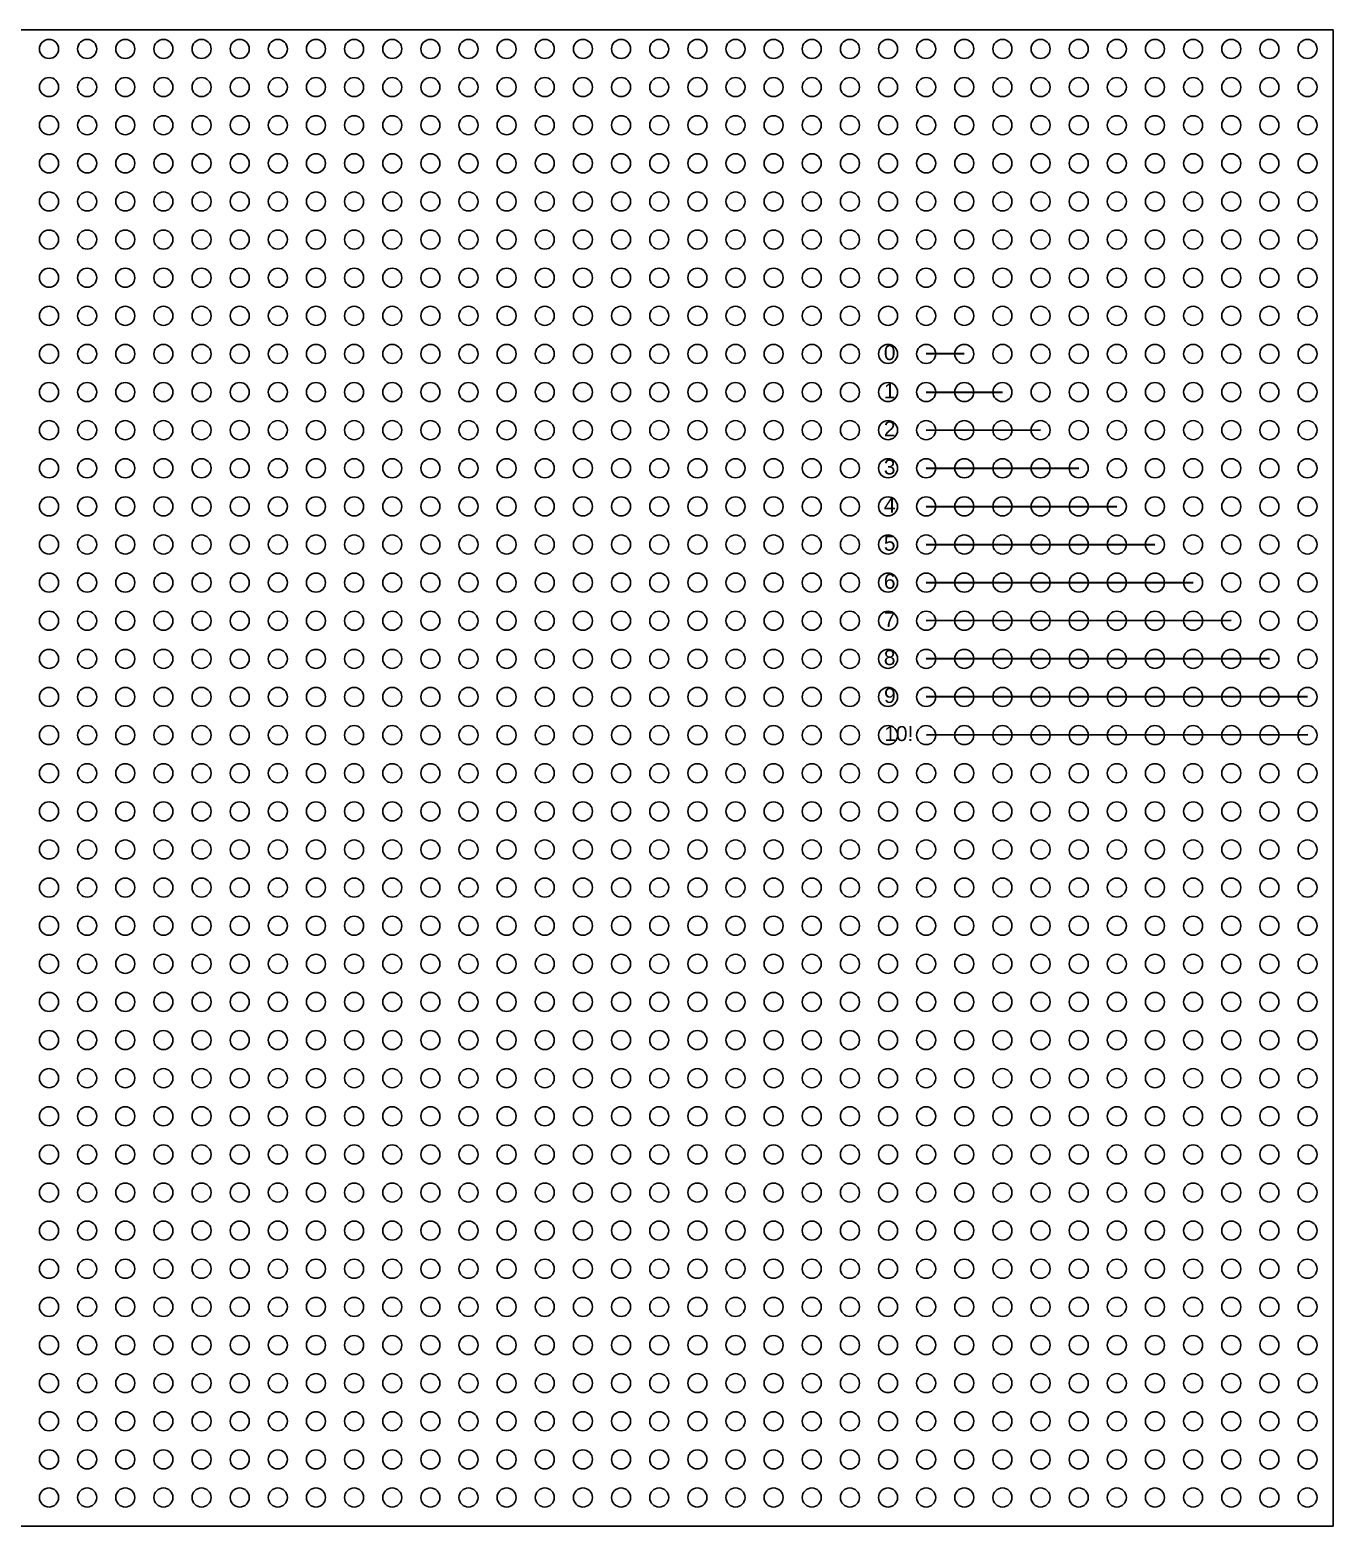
# Model space of a CAD drawing. Header units: millimetres. Extents: x 3609 to 3909, y -1651 to -1264.
# Drawn here: x 3822.2 to 3909, y -1388.9 to -1289.2 of the extents above; entities that cross this region are included whole.
import ezdxf

# ---------------------------------------------------------------- set-up
doc = ezdxf.new("R2010")
doc.units = ezdxf.units.MM
doc.header["$LTSCALE"] = 10
doc.header["$MEASUREMENT"] = 0
for name, color, linetype, lineweight in [('CLK', 2, 'Continuous', 35), ('Colour10', 10, 'Continuous', 35), ('Colour11', 255, 'Continuous', 35), ('Colour2', 30, 'Continuous', 35), ('Colour4', 200, 'Continuous', 35), ('Colour5', 180, 'Continuous', 35), ('Colour9', 252, 'Continuous', 35), ('SDA', 80, 'Continuous', 35)]:
    doc.layers.add(name, color=color, linetype=linetype, lineweight=lineweight)
doc.layers.add('Colour8', color=7, linetype='Continuous', lineweight=35, true_color=0x7b4028)
doc.layers.add('VERO (SCREEN)', color=7, linetype='Continuous', true_color=0xd4d4d4)
doc.layers.add('Vero Grid', color=7, linetype='Continuous', true_color=0x3d3d3d, transparency=0.5)
doc.layers.add('vero Pins', color=30, linetype='Continuous')
doc.layers.get('VERO (SCREEN)').off()
doc.styles.get("Standard").update_dxf_attribs({"font": 'arial.ttf'})

# ---------------------------------------------------------------- blocks, each defined once
blk = doc.blocks.new('VERO BOARD - full length')
at = {"layer": 'Vero Grid'}
blk.add_lwpolyline([(-1.905, -298.88), (-1.905, 1.18), (97.79, 1.18), (97.79, -298.88)], close=True, dxfattribs=at)
for centre in [(0, -213.36), (2.54, -213.36), (5.08, -213.36), (7.62, -213.36), (10.16, -213.36), (12.7, -213.36), (15.24, -213.36), (17.78, -213.36), (20.32, -213.36), (22.86, -213.36), (25.4, -213.36), (27.94, -213.36), (30.48, -213.36), (33.02, -213.36), (35.56, -213.36), (38.1, -213.36), (40.64, -213.36), (43.18, -213.36), (45.72, -213.36), (48.26, -213.36), (50.8, -213.36), (53.34, -213.36), (55.88, -213.36), (58.42, -213.36), (60.96, -213.36), (63.5, -213.36), (66.04, -213.36), (68.58, -213.36), (71.12, -213.36), (73.66, -213.36), (76.2, -213.36), (78.74, -213.36), (81.28, -213.36), (83.82, -213.36), (86.36, -213.36), (88.9, -213.36), (91.44, -213.36), (93.98, -213.36), (96.52, -213.36), (0, -215.9), (2.54, -215.9), (5.08, -215.9), (7.62, -215.9), (10.16, -215.9), (12.7, -215.9), (15.24, -215.9), (17.78, -215.9), (20.32, -215.9), (22.86, -215.9), (25.4, -215.9), (27.94, -215.9), (30.48, -215.9), (33.02, -215.9), (35.56, -215.9), (38.1, -215.9), (40.64, -215.9), (43.18, -215.9), (45.72, -215.9), (48.26, -215.9), (50.8, -215.9), (53.34, -215.9), (55.88, -215.9), (58.42, -215.9), (60.96, -215.9), (63.5, -215.9), (66.04, -215.9), (68.58, -215.9), (71.12, -215.9), (73.66, -215.9), (76.2, -215.9), (78.74, -215.9), (81.28, -215.9), (83.82, -215.9), (86.36, -215.9), (88.9, -215.9), (91.44, -215.9), (93.98, -215.9), (96.52, -215.9), (0, -218.44), (2.54, -218.44), (5.08, -218.44), (7.62, -218.44), (10.16, -218.44), (12.7, -218.44), (15.24, -218.44), (17.78, -218.44), (20.32, -218.44), (22.86, -218.44), (25.4, -218.44), (27.94, -218.44), (30.48, -218.44), (33.02, -218.44), (35.56, -218.44), (38.1, -218.44), (40.64, -218.44), (43.18, -218.44), (45.72, -218.44), (48.26, -218.44), (50.8, -218.44), (53.34, -218.44), (55.88, -218.44), (58.42, -218.44), (60.96, -218.44), (63.5, -218.44), (66.04, -218.44), (68.58, -218.44), (71.12, -218.44), (73.66, -218.44), (76.2, -218.44), (78.74, -218.44), (81.28, -218.44), (83.82, -218.44), (86.36, -218.44), (88.9, -218.44), (91.44, -218.44), (93.98, -218.44), (96.52, -218.44), (0, -220.98), (2.54, -220.98), (5.08, -220.98), (7.62, -220.98), (10.16, -220.98), (12.7, -220.98), (15.24, -220.98), (17.78, -220.98), (20.32, -220.98), (22.86, -220.98), (25.4, -220.98), (27.94, -220.98), (30.48, -220.98), (33.02, -220.98), (35.56, -220.98), (38.1, -220.98), (40.64, -220.98), (43.18, -220.98), (45.72, -220.98), (48.26, -220.98), (50.8, -220.98), (53.34, -220.98), (55.88, -220.98), (58.42, -220.98), (60.96, -220.98), (63.5, -220.98), (66.04, -220.98), (68.58, -220.98), (71.12, -220.98), (73.66, -220.98), (76.2, -220.98), (78.74, -220.98), (81.28, -220.98), (83.82, -220.98), (86.36, -220.98), (88.9, -220.98), (91.44, -220.98), (93.98, -220.98), (96.52, -220.98), (0, -223.52), (2.54, -223.52), (5.08, -223.52), (7.62, -223.52), (10.16, -223.52), (12.7, -223.52), (15.24, -223.52), (17.78, -223.52), (20.32, -223.52), (22.86, -223.52), (25.4, -223.52), (27.94, -223.52), (30.48, -223.52), (33.02, -223.52), (35.56, -223.52), (38.1, -223.52), (40.64, -223.52), (43.18, -223.52), (45.72, -223.52), (48.26, -223.52), (50.8, -223.52), (53.34, -223.52), (55.88, -223.52), (58.42, -223.52), (60.96, -223.52), (63.5, -223.52), (66.04, -223.52), (68.58, -223.52), (71.12, -223.52), (73.66, -223.52), (76.2, -223.52), (78.74, -223.52), (81.28, -223.52), (83.82, -223.52), (86.36, -223.52), (88.9, -223.52), (91.44, -223.52), (93.98, -223.52), (96.52, -223.52), (0, -226.06), (2.54, -226.06), (5.08, -226.06), (7.62, -226.06), (10.16, -226.06), (12.7, -226.06), (15.24, -226.06), (17.78, -226.06), (20.32, -226.06), (22.86, -226.06), (25.4, -226.06), (27.94, -226.06), (30.48, -226.06), (33.02, -226.06), (35.56, -226.06), (38.1, -226.06), (40.64, -226.06), (43.18, -226.06), (45.72, -226.06), (48.26, -226.06), (50.8, -226.06), (53.34, -226.06), (55.88, -226.06), (58.42, -226.06), (60.96, -226.06), (63.5, -226.06), (66.04, -226.06), (68.58, -226.06), (71.12, -226.06), (73.66, -226.06), (76.2, -226.06), (78.74, -226.06), (81.28, -226.06), (83.82, -226.06), (86.36, -226.06), (88.9, -226.06), (91.44, -226.06), (93.98, -226.06), (96.52, -226.06), (0, -228.6), (2.54, -228.6), (5.08, -228.6), (7.62, -228.6), (10.16, -228.6), (12.7, -228.6), (15.24, -228.6), (17.78, -228.6), (20.32, -228.6), (22.86, -228.6), (25.4, -228.6), (27.94, -228.6), (30.48, -228.6), (33.02, -228.6), (35.56, -228.6), (38.1, -228.6), (40.64, -228.6), (43.18, -228.6), (45.72, -228.6), (48.26, -228.6), (50.8, -228.6), (53.34, -228.6), (55.88, -228.6), (58.42, -228.6), (60.96, -228.6), (63.5, -228.6), (66.04, -228.6), (68.58, -228.6), (71.12, -228.6), (73.66, -228.6), (76.2, -228.6), (78.74, -228.6), (81.28, -228.6), (83.82, -228.6), (86.36, -228.6), (88.9, -228.6), (91.44, -228.6), (93.98, -228.6), (96.52, -228.6), (0, -231.14), (2.54, -231.14), (5.08, -231.14), (7.62, -231.14), (10.16, -231.14), (12.7, -231.14), (15.24, -231.14), (17.78, -231.14), (20.32, -231.14), (22.86, -231.14), (25.4, -231.14), (27.94, -231.14), (30.48, -231.14), (33.02, -231.14), (35.56, -231.14), (38.1, -231.14), (40.64, -231.14), (43.18, -231.14), (45.72, -231.14), (48.26, -231.14), (50.8, -231.14), (53.34, -231.14), (55.88, -231.14), (58.42, -231.14), (60.96, -231.14), (63.5, -231.14), (66.04, -231.14), (68.58, -231.14), (71.12, -231.14), (73.66, -231.14), (76.2, -231.14), (78.74, -231.14), (81.28, -231.14), (83.82, -231.14), (86.36, -231.14), (88.9, -231.14), (91.44, -231.14), (93.98, -231.14), (96.52, -231.14), (0, -233.68), (2.54, -233.68), (5.08, -233.68), (7.62, -233.68), (10.16, -233.68), (12.7, -233.68), (15.24, -233.68), (17.78, -233.68), (20.32, -233.68), (22.86, -233.68), (25.4, -233.68), (27.94, -233.68), (30.48, -233.68), (33.02, -233.68), (35.56, -233.68), (38.1, -233.68), (40.64, -233.68), (43.18, -233.68), (45.72, -233.68), (48.26, -233.68), (50.8, -233.68), (53.34, -233.68), (55.88, -233.68), (58.42, -233.68), (60.96, -233.68), (63.5, -233.68), (66.04, -233.68), (68.58, -233.68), (71.12, -233.68), (73.66, -233.68), (76.2, -233.68), (78.74, -233.68), (81.28, -233.68), (83.82, -233.68), (86.36, -233.68), (88.9, -233.68), (91.44, -233.68), (93.98, -233.68), (96.52, -233.68), (0, -236.22), (2.54, -236.22), (5.08, -236.22), (7.62, -236.22), (10.16, -236.22), (12.7, -236.22), (15.24, -236.22), (17.78, -236.22), (20.32, -236.22), (22.86, -236.22), (25.4, -236.22), (27.94, -236.22), (30.48, -236.22), (33.02, -236.22), (35.56, -236.22), (38.1, -236.22), (40.64, -236.22), (43.18, -236.22), (45.72, -236.22), (48.26, -236.22), (50.8, -236.22), (53.34, -236.22), (55.88, -236.22), (58.42, -236.22), (60.96, -236.22), (63.5, -236.22), (66.04, -236.22), (68.58, -236.22), (71.12, -236.22), (73.66, -236.22), (76.2, -236.22), (78.74, -236.22), (81.28, -236.22), (83.82, -236.22), (86.36, -236.22), (88.9, -236.22), (91.44, -236.22), (93.98, -236.22), (96.52, -236.22), (0, -238.76), (2.54, -238.76), (5.08, -238.76), (7.62, -238.76), (10.16, -238.76), (12.7, -238.76), (15.24, -238.76), (17.78, -238.76), (20.32, -238.76), (22.86, -238.76), (25.4, -238.76), (27.94, -238.76), (30.48, -238.76), (33.02, -238.76), (35.56, -238.76), (38.1, -238.76), (40.64, -238.76), (43.18, -238.76), (45.72, -238.76), (48.26, -238.76), (50.8, -238.76), (53.34, -238.76), (55.88, -238.76), (58.42, -238.76), (60.96, -238.76), (63.5, -238.76), (66.04, -238.76), (68.58, -238.76), (71.12, -238.76), (73.66, -238.76), (76.2, -238.76), (78.74, -238.76), (81.28, -238.76), (83.82, -238.76), (86.36, -238.76), (88.9, -238.76), (91.44, -238.76), (93.98, -238.76), (96.52, -238.76), (0, -241.3), (2.54, -241.3), (5.08, -241.3), (7.62, -241.3), (10.16, -241.3), (12.7, -241.3), (15.24, -241.3), (17.78, -241.3), (20.32, -241.3), (22.86, -241.3), (25.4, -241.3), (27.94, -241.3), (30.48, -241.3), (33.02, -241.3), (35.56, -241.3), (38.1, -241.3), (40.64, -241.3), (43.18, -241.3), (45.72, -241.3), (48.26, -241.3), (50.8, -241.3), (53.34, -241.3), (55.88, -241.3), (58.42, -241.3), (60.96, -241.3), (63.5, -241.3), (66.04, -241.3), (68.58, -241.3), (71.12, -241.3), (73.66, -241.3), (76.2, -241.3), (78.74, -241.3), (81.28, -241.3), (83.82, -241.3), (86.36, -241.3), (88.9, -241.3), (91.44, -241.3), (93.98, -241.3), (96.52, -241.3), (0, -243.84), (2.54, -243.84), (5.08, -243.84), (7.62, -243.84), (10.16, -243.84), (12.7, -243.84), (15.24, -243.84), (17.78, -243.84), (20.32, -243.84), (22.86, -243.84), (25.4, -243.84), (27.94, -243.84), (30.48, -243.84), (33.02, -243.84), (35.56, -243.84), (38.1, -243.84), (40.64, -243.84), (43.18, -243.84), (45.72, -243.84), (48.26, -243.84), (50.8, -243.84), (53.34, -243.84), (55.88, -243.84), (58.42, -243.84), (60.96, -243.84), (63.5, -243.84), (66.04, -243.84), (68.58, -243.84), (71.12, -243.84), (73.66, -243.84), (76.2, -243.84), (78.74, -243.84), (81.28, -243.84), (83.82, -243.84), (86.36, -243.84), (88.9, -243.84), (91.44, -243.84), (93.98, -243.84), (96.52, -243.84), (0, -246.38), (2.54, -246.38), (5.08, -246.38), (7.62, -246.38), (10.16, -246.38), (12.7, -246.38), (15.24, -246.38), (17.78, -246.38), (20.32, -246.38), (22.86, -246.38), (25.4, -246.38), (27.94, -246.38), (30.48, -246.38), (33.02, -246.38), (35.56, -246.38), (38.1, -246.38), (40.64, -246.38), (43.18, -246.38), (45.72, -246.38), (48.26, -246.38), (50.8, -246.38), (53.34, -246.38), (55.88, -246.38), (58.42, -246.38), (60.96, -246.38), (63.5, -246.38), (66.04, -246.38), (68.58, -246.38), (71.12, -246.38), (73.66, -246.38), (76.2, -246.38), (78.74, -246.38), (81.28, -246.38), (83.82, -246.38), (86.36, -246.38), (88.9, -246.38), (91.44, -246.38), (93.98, -246.38), (96.52, -246.38), (0, -248.92), (2.54, -248.92), (5.08, -248.92), (7.62, -248.92), (10.16, -248.92), (12.7, -248.92), (15.24, -248.92), (17.78, -248.92), (20.32, -248.92), (22.86, -248.92), (25.4, -248.92), (27.94, -248.92), (30.48, -248.92), (33.02, -248.92), (35.56, -248.92), (38.1, -248.92), (40.64, -248.92), (43.18, -248.92), (45.72, -248.92), (48.26, -248.92), (50.8, -248.92), (53.34, -248.92), (55.88, -248.92), (58.42, -248.92), (60.96, -248.92), (63.5, -248.92), (66.04, -248.92), (68.58, -248.92), (71.12, -248.92), (73.66, -248.92), (76.2, -248.92), (78.74, -248.92), (81.28, -248.92), (83.82, -248.92), (86.36, -248.92), (88.9, -248.92), (91.44, -248.92), (93.98, -248.92), (96.52, -248.92), (0, -251.46), (2.54, -251.46), (5.08, -251.46), (7.62, -251.46), (10.16, -251.46), (12.7, -251.46), (15.24, -251.46), (17.78, -251.46), (20.32, -251.46), (22.86, -251.46), (25.4, -251.46), (27.94, -251.46), (30.48, -251.46), (33.02, -251.46), (35.56, -251.46), (38.1, -251.46), (40.64, -251.46), (43.18, -251.46), (45.72, -251.46), (48.26, -251.46), (50.8, -251.46), (53.34, -251.46), (55.88, -251.46), (58.42, -251.46), (60.96, -251.46), (63.5, -251.46), (66.04, -251.46), (68.58, -251.46), (71.12, -251.46), (73.66, -251.46), (76.2, -251.46), (78.74, -251.46), (81.28, -251.46), (83.82, -251.46), (86.36, -251.46), (88.9, -251.46), (91.44, -251.46), (93.98, -251.46), (96.52, -251.46), (0, -254), (2.54, -254), (5.08, -254), (7.62, -254), (10.16, -254), (12.7, -254), (15.24, -254), (17.78, -254), (20.32, -254), (22.86, -254), (25.4, -254), (27.94, -254), (30.48, -254), (33.02, -254), (35.56, -254), (38.1, -254), (40.64, -254), (43.18, -254), (45.72, -254), (48.26, -254), (50.8, -254), (53.34, -254), (55.88, -254), (58.42, -254), (60.96, -254), (63.5, -254), (66.04, -254), (68.58, -254), (71.12, -254), (73.66, -254), (76.2, -254), (78.74, -254), (81.28, -254), (83.82, -254), (86.36, -254), (88.9, -254), (91.44, -254), (93.98, -254), (96.52, -254), (0, -256.54), (2.54, -256.54), (5.08, -256.54), (7.62, -256.54), (10.16, -256.54), (12.7, -256.54), (15.24, -256.54), (17.78, -256.54), (20.32, -256.54), (22.86, -256.54), (25.4, -256.54), (27.94, -256.54), (30.48, -256.54), (33.02, -256.54), (35.56, -256.54), (38.1, -256.54), (40.64, -256.54), (43.18, -256.54), (45.72, -256.54), (48.26, -256.54), (50.8, -256.54), (53.34, -256.54), (55.88, -256.54), (58.42, -256.54), (60.96, -256.54), (63.5, -256.54), (66.04, -256.54), (68.58, -256.54), (71.12, -256.54), (73.66, -256.54), (76.2, -256.54), (78.74, -256.54), (81.28, -256.54), (83.82, -256.54), (86.36, -256.54), (88.9, -256.54), (91.44, -256.54), (93.98, -256.54), (96.52, -256.54), (0, -259.08), (2.54, -259.08), (5.08, -259.08), (7.62, -259.08), (10.16, -259.08), (12.7, -259.08), (15.24, -259.08), (17.78, -259.08), (20.32, -259.08), (22.86, -259.08), (25.4, -259.08), (27.94, -259.08), (30.48, -259.08), (33.02, -259.08), (35.56, -259.08), (38.1, -259.08), (40.64, -259.08), (43.18, -259.08), (45.72, -259.08), (48.26, -259.08), (50.8, -259.08), (53.34, -259.08), (55.88, -259.08), (58.42, -259.08), (60.96, -259.08), (63.5, -259.08), (66.04, -259.08), (68.58, -259.08), (71.12, -259.08), (73.66, -259.08), (76.2, -259.08), (78.74, -259.08), (81.28, -259.08), (83.82, -259.08), (86.36, -259.08), (88.9, -259.08), (91.44, -259.08), (93.98, -259.08), (96.52, -259.08), (0, -261.62), (2.54, -261.62), (5.08, -261.62), (7.62, -261.62), (10.16, -261.62), (12.7, -261.62), (15.24, -261.62), (17.78, -261.62), (20.32, -261.62), (22.86, -261.62), (25.4, -261.62), (27.94, -261.62), (30.48, -261.62), (33.02, -261.62), (35.56, -261.62), (38.1, -261.62), (40.64, -261.62), (43.18, -261.62), (45.72, -261.62), (48.26, -261.62), (50.8, -261.62), (53.34, -261.62), (55.88, -261.62), (58.42, -261.62), (60.96, -261.62), (63.5, -261.62), (66.04, -261.62), (68.58, -261.62), (71.12, -261.62), (73.66, -261.62), (76.2, -261.62), (78.74, -261.62), (81.28, -261.62), (83.82, -261.62), (86.36, -261.62), (88.9, -261.62), (91.44, -261.62), (93.98, -261.62), (96.52, -261.62), (0, -264.16), (2.54, -264.16), (5.08, -264.16), (7.62, -264.16), (10.16, -264.16), (12.7, -264.16), (15.24, -264.16), (17.78, -264.16), (20.32, -264.16), (22.86, -264.16), (25.4, -264.16), (27.94, -264.16), (30.48, -264.16), (33.02, -264.16), (35.56, -264.16), (38.1, -264.16), (40.64, -264.16), (43.18, -264.16), (45.72, -264.16), (48.26, -264.16), (50.8, -264.16), (53.34, -264.16), (55.88, -264.16), (58.42, -264.16), (60.96, -264.16), (63.5, -264.16), (66.04, -264.16), (68.58, -264.16), (71.12, -264.16), (73.66, -264.16), (76.2, -264.16), (78.74, -264.16), (81.28, -264.16), (83.82, -264.16), (86.36, -264.16), (88.9, -264.16), (91.44, -264.16), (93.98, -264.16), (96.52, -264.16), (0, -266.7), (2.54, -266.7), (5.08, -266.7), (7.62, -266.7), (10.16, -266.7), (12.7, -266.7), (15.24, -266.7), (17.78, -266.7), (20.32, -266.7), (22.86, -266.7), (25.4, -266.7), (27.94, -266.7), (30.48, -266.7), (33.02, -266.7), (35.56, -266.7), (38.1, -266.7), (40.64, -266.7), (43.18, -266.7), (45.72, -266.7), (48.26, -266.7), (50.8, -266.7), (53.34, -266.7), (55.88, -266.7), (58.42, -266.7), (60.96, -266.7), (63.5, -266.7), (66.04, -266.7), (68.58, -266.7), (71.12, -266.7), (73.66, -266.7), (76.2, -266.7), (78.74, -266.7), (81.28, -266.7), (83.82, -266.7), (86.36, -266.7), (88.9, -266.7), (91.44, -266.7), (93.98, -266.7), (96.52, -266.7), (0, -269.24), (2.54, -269.24), (5.08, -269.24), (7.62, -269.24), (10.16, -269.24), (12.7, -269.24), (15.24, -269.24), (17.78, -269.24), (20.32, -269.24), (22.86, -269.24), (25.4, -269.24), (27.94, -269.24), (30.48, -269.24), (33.02, -269.24), (35.56, -269.24), (38.1, -269.24), (40.64, -269.24), (43.18, -269.24), (45.72, -269.24), (48.26, -269.24), (50.8, -269.24), (53.34, -269.24), (55.88, -269.24), (58.42, -269.24), (60.96, -269.24), (63.5, -269.24), (66.04, -269.24), (68.58, -269.24), (71.12, -269.24), (73.66, -269.24), (76.2, -269.24), (78.74, -269.24), (81.28, -269.24), (83.82, -269.24), (86.36, -269.24), (88.9, -269.24), (91.44, -269.24), (93.98, -269.24), (96.52, -269.24), (0, -271.78), (2.54, -271.78), (5.08, -271.78), (7.62, -271.78), (10.16, -271.78), (12.7, -271.78), (15.24, -271.78), (17.78, -271.78), (20.32, -271.78), (22.86, -271.78), (25.4, -271.78), (27.94, -271.78), (30.48, -271.78), (33.02, -271.78), (35.56, -271.78), (38.1, -271.78), (40.64, -271.78), (43.18, -271.78), (45.72, -271.78), (48.26, -271.78), (50.8, -271.78), (53.34, -271.78), (55.88, -271.78), (58.42, -271.78), (60.96, -271.78), (63.5, -271.78), (66.04, -271.78), (68.58, -271.78), (71.12, -271.78), (73.66, -271.78), (76.2, -271.78), (78.74, -271.78), (81.28, -271.78), (83.82, -271.78), (86.36, -271.78), (88.9, -271.78), (91.44, -271.78), (93.98, -271.78), (96.52, -271.78), (0, -274.32), (2.54, -274.32), (5.08, -274.32), (7.62, -274.32), (10.16, -274.32), (12.7, -274.32), (15.24, -274.32), (17.78, -274.32), (20.32, -274.32), (22.86, -274.32), (25.4, -274.32), (27.94, -274.32), (30.48, -274.32), (33.02, -274.32), (35.56, -274.32), (38.1, -274.32), (40.64, -274.32), (43.18, -274.32), (45.72, -274.32), (48.26, -274.32), (50.8, -274.32), (53.34, -274.32), (55.88, -274.32), (58.42, -274.32), (60.96, -274.32), (63.5, -274.32), (66.04, -274.32), (68.58, -274.32), (71.12, -274.32), (73.66, -274.32), (76.2, -274.32), (78.74, -274.32), (81.28, -274.32), (83.82, -274.32), (86.36, -274.32), (88.9, -274.32), (91.44, -274.32), (93.98, -274.32), (96.52, -274.32), (0, -276.86), (2.54, -276.86), (5.08, -276.86), (7.62, -276.86), (10.16, -276.86), (12.7, -276.86), (15.24, -276.86), (17.78, -276.86), (20.32, -276.86), (22.86, -276.86), (25.4, -276.86), (27.94, -276.86), (30.48, -276.86), (33.02, -276.86), (35.56, -276.86), (38.1, -276.86), (40.64, -276.86), (43.18, -276.86), (45.72, -276.86), (48.26, -276.86), (50.8, -276.86), (53.34, -276.86), (55.88, -276.86), (58.42, -276.86), (60.96, -276.86), (63.5, -276.86), (66.04, -276.86), (68.58, -276.86), (71.12, -276.86), (73.66, -276.86), (76.2, -276.86), (78.74, -276.86), (81.28, -276.86), (83.82, -276.86), (86.36, -276.86), (88.9, -276.86), (91.44, -276.86), (93.98, -276.86), (96.52, -276.86), (0, -279.4), (2.54, -279.4), (5.08, -279.4), (7.62, -279.4), (10.16, -279.4), (12.7, -279.4), (15.24, -279.4), (17.78, -279.4), (20.32, -279.4), (22.86, -279.4), (25.4, -279.4), (27.94, -279.4), (30.48, -279.4), (33.02, -279.4), (35.56, -279.4), (38.1, -279.4), (40.64, -279.4), (43.18, -279.4), (45.72, -279.4), (48.26, -279.4), (50.8, -279.4), (53.34, -279.4), (55.88, -279.4), (58.42, -279.4), (60.96, -279.4), (63.5, -279.4), (66.04, -279.4), (68.58, -279.4), (71.12, -279.4), (73.66, -279.4), (76.2, -279.4), (78.74, -279.4), (81.28, -279.4), (83.82, -279.4), (86.36, -279.4), (88.9, -279.4), (91.44, -279.4), (93.98, -279.4), (96.52, -279.4), (0, -281.94), (2.54, -281.94), (5.08, -281.94), (7.62, -281.94), (10.16, -281.94), (12.7, -281.94), (15.24, -281.94), (17.78, -281.94), (20.32, -281.94), (22.86, -281.94), (25.4, -281.94), (27.94, -281.94), (30.48, -281.94), (33.02, -281.94), (35.56, -281.94), (38.1, -281.94), (40.64, -281.94), (43.18, -281.94), (45.72, -281.94), (48.26, -281.94), (50.8, -281.94), (53.34, -281.94), (55.88, -281.94), (58.42, -281.94), (60.96, -281.94), (63.5, -281.94), (66.04, -281.94), (68.58, -281.94), (71.12, -281.94), (73.66, -281.94), (76.2, -281.94), (78.74, -281.94), (81.28, -281.94), (83.82, -281.94), (86.36, -281.94), (88.9, -281.94), (91.44, -281.94), (93.98, -281.94), (96.52, -281.94), (0, -284.48), (2.54, -284.48), (5.08, -284.48), (7.62, -284.48), (10.16, -284.48), (12.7, -284.48), (15.24, -284.48), (17.78, -284.48), (20.32, -284.48), (22.86, -284.48), (25.4, -284.48), (27.94, -284.48), (30.48, -284.48), (33.02, -284.48), (35.56, -284.48), (38.1, -284.48), (40.64, -284.48), (43.18, -284.48), (45.72, -284.48), (48.26, -284.48), (50.8, -284.48), (53.34, -284.48), (55.88, -284.48), (58.42, -284.48), (60.96, -284.48), (63.5, -284.48), (66.04, -284.48), (68.58, -284.48), (71.12, -284.48), (73.66, -284.48), (76.2, -284.48), (78.74, -284.48), (81.28, -284.48), (83.82, -284.48), (86.36, -284.48), (88.9, -284.48), (91.44, -284.48), (93.98, -284.48), (96.52, -284.48), (0, -287.02), (2.54, -287.02), (5.08, -287.02), (7.62, -287.02), (10.16, -287.02), (12.7, -287.02), (15.24, -287.02), (17.78, -287.02), (20.32, -287.02), (22.86, -287.02), (25.4, -287.02), (27.94, -287.02), (30.48, -287.02), (33.02, -287.02), (35.56, -287.02), (38.1, -287.02), (40.64, -287.02), (43.18, -287.02), (45.72, -287.02), (48.26, -287.02), (50.8, -287.02), (53.34, -287.02), (55.88, -287.02), (58.42, -287.02), (60.96, -287.02), (63.5, -287.02), (66.04, -287.02), (68.58, -287.02), (71.12, -287.02), (73.66, -287.02), (76.2, -287.02), (78.74, -287.02), (81.28, -287.02), (83.82, -287.02), (86.36, -287.02), (88.9, -287.02), (91.44, -287.02), (93.98, -287.02), (96.52, -287.02), (0, -289.56), (2.54, -289.56), (5.08, -289.56), (7.62, -289.56), (10.16, -289.56), (12.7, -289.56), (15.24, -289.56), (17.78, -289.56), (20.32, -289.56), (22.86, -289.56), (25.4, -289.56), (27.94, -289.56), (30.48, -289.56), (33.02, -289.56), (35.56, -289.56), (38.1, -289.56), (40.64, -289.56), (43.18, -289.56), (45.72, -289.56), (48.26, -289.56), (50.8, -289.56), (53.34, -289.56), (55.88, -289.56), (58.42, -289.56), (60.96, -289.56), (63.5, -289.56), (66.04, -289.56), (68.58, -289.56), (71.12, -289.56), (73.66, -289.56), (76.2, -289.56), (78.74, -289.56), (81.28, -289.56), (83.82, -289.56), (86.36, -289.56), (88.9, -289.56), (91.44, -289.56), (93.98, -289.56), (96.52, -289.56), (0, -292.1), (2.54, -292.1), (5.08, -292.1), (7.62, -292.1), (10.16, -292.1), (12.7, -292.1), (15.24, -292.1), (17.78, -292.1), (20.32, -292.1), (22.86, -292.1), (25.4, -292.1), (27.94, -292.1), (30.48, -292.1), (33.02, -292.1), (35.56, -292.1), (38.1, -292.1), (40.64, -292.1), (43.18, -292.1), (45.72, -292.1), (48.26, -292.1), (50.8, -292.1), (53.34, -292.1), (55.88, -292.1), (58.42, -292.1), (60.96, -292.1), (63.5, -292.1), (66.04, -292.1), (68.58, -292.1), (71.12, -292.1), (73.66, -292.1), (76.2, -292.1), (78.74, -292.1), (81.28, -292.1), (83.82, -292.1), (86.36, -292.1), (88.9, -292.1), (91.44, -292.1), (93.98, -292.1), (96.52, -292.1), (0, -294.64), (2.54, -294.64), (5.08, -294.64), (7.62, -294.64), (10.16, -294.64), (12.7, -294.64), (15.24, -294.64), (17.78, -294.64), (20.32, -294.64), (22.86, -294.64), (25.4, -294.64), (27.94, -294.64), (30.48, -294.64), (33.02, -294.64), (35.56, -294.64), (38.1, -294.64), (40.64, -294.64), (43.18, -294.64), (45.72, -294.64), (48.26, -294.64), (50.8, -294.64), (53.34, -294.64), (55.88, -294.64), (58.42, -294.64), (60.96, -294.64), (63.5, -294.64), (66.04, -294.64), (68.58, -294.64), (71.12, -294.64), (73.66, -294.64), (76.2, -294.64), (78.74, -294.64), (81.28, -294.64), (83.82, -294.64), (86.36, -294.64), (88.9, -294.64), (91.44, -294.64), (93.98, -294.64), (96.52, -294.64), (0, -297.18), (2.54, -297.18), (5.08, -297.18), (7.62, -297.18), (10.16, -297.18), (12.7, -297.18), (15.24, -297.18), (17.78, -297.18), (20.32, -297.18), (22.86, -297.18), (25.4, -297.18), (27.94, -297.18), (30.48, -297.18), (33.02, -297.18), (35.56, -297.18), (38.1, -297.18), (40.64, -297.18), (43.18, -297.18), (45.72, -297.18), (48.26, -297.18), (50.8, -297.18), (53.34, -297.18), (55.88, -297.18), (58.42, -297.18), (60.96, -297.18), (63.5, -297.18), (66.04, -297.18), (68.58, -297.18), (71.12, -297.18), (73.66, -297.18), (76.2, -297.18), (78.74, -297.18), (81.28, -297.18), (83.82, -297.18), (86.36, -297.18), (88.9, -297.18), (91.44, -297.18), (93.98, -297.18), (96.52, -297.18)]:
    blk.add_circle(centre, 0.635, dxfattribs=at)

msp = doc.modelspace()

# ---------------------------------------------------------------- linework, layer by layer
at = {"layer": 'CLK'}
msp.add_lwpolyline([(3881.878, -1318.44), (3892.038, -1318.44)], dxfattribs=at)
at = {"layer": 'Colour10'}
msp.add_lwpolyline([(3881.878, -1313.36), (3886.958, -1313.36)], dxfattribs=at)
at = {"layer": 'Colour11'}
msp.add_lwpolyline([(3904.738, -1331.14), (3881.878, -1331.14)], dxfattribs=at)
at = {"layer": 'Colour2'}
msp.add_lwpolyline([(3881.878, -1315.9), (3889.498, -1315.879)], dxfattribs=at)
at = {"layer": 'Colour4'}
msp.add_lwpolyline([(3881.878, -1326.06), (3899.658, -1326.06)], dxfattribs=at)
at = {"layer": 'Colour5'}
msp.add_lwpolyline([(3881.878, -1323.52), (3897.118, -1323.52)], dxfattribs=at)
at = {"layer": 'Colour8'}
for points in [[(3907.278, -1333.665), (3881.878, -1333.68)], [(3907.292, -1336.205), (3881.892, -1336.22)]]:
    msp.add_lwpolyline(points, dxfattribs=at)
at = {"layer": 'Colour9'}
for points in [[(3884.418, -1310.82), (3881.878, -1310.82)], [(3902.198, -1328.588), (3881.878, -1328.6)]]:
    msp.add_lwpolyline(points, dxfattribs=at)
at = {"layer": 'SDA'}
msp.add_lwpolyline([(3881.878, -1320.98), (3894.578, -1320.98)], dxfattribs=at)

# ---------------------------------------------------------------- block references
at = {"layer": 'VERO (SCREEN)', "rotation": 90}
msp.add_blockref('VERO BOARD - full length', (3610.098, -1387.02), dxfattribs=at)

# ---------------------------------------------------------------- texts
at = {"layer": 'vero Pins', "char_height": 1, "attachment_point": 1}
for s, insert in [('0', (3879.058, -1310.232)), ('1', (3879.058, -1312.772)), ('2', (3879.058, -1315.312)), ('3', (3879.058, -1317.852)), ('4', (3879.058, -1320.392)), ('5', (3879.058, -1322.932)), ('6', (3879.058, -1325.472)), ('7', (3879.058, -1328.012)), ('8', (3879.058, -1330.552)), ('9', (3879.072, -1333.077)), ('10!', (3879.086, -1335.617))]:
    msp.add_mtext_dynamic_manual_height_columns(s, width=4.76618, gutter_width=1, heights=[0], dxfattribs=dict(at, insert=insert))

doc.saveas('drawing.dxf')
